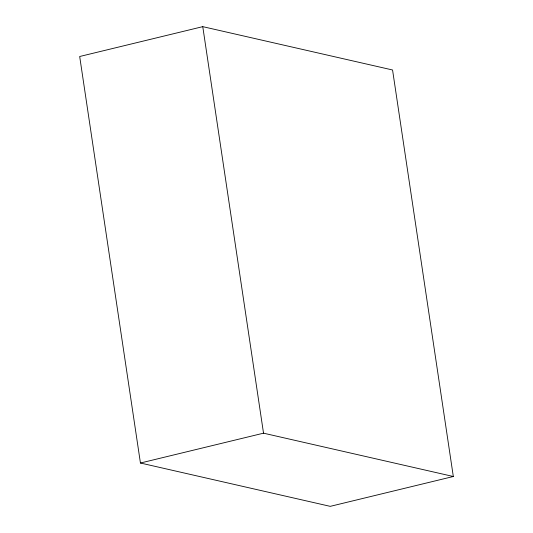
<?xml version="1.0" encoding="UTF-8"?>
<svg xmlns="http://www.w3.org/2000/svg" width="533" height="533" viewBox="0 0 533 533"><rect width="100%" height="100%" fill="white"/><g stroke="black" fill="none" stroke-linecap="round" stroke-linejoin="round"><path stroke-width="0.8" d="M202.767 26.65L79.683 56.498L140.439 463.017L330.233 506.35L453.317 476.502L392.561 69.983L202.767 26.65L263.522 433.176L453.317 476.502M140.439 463.017L263.522 433.176"/></g></svg>
